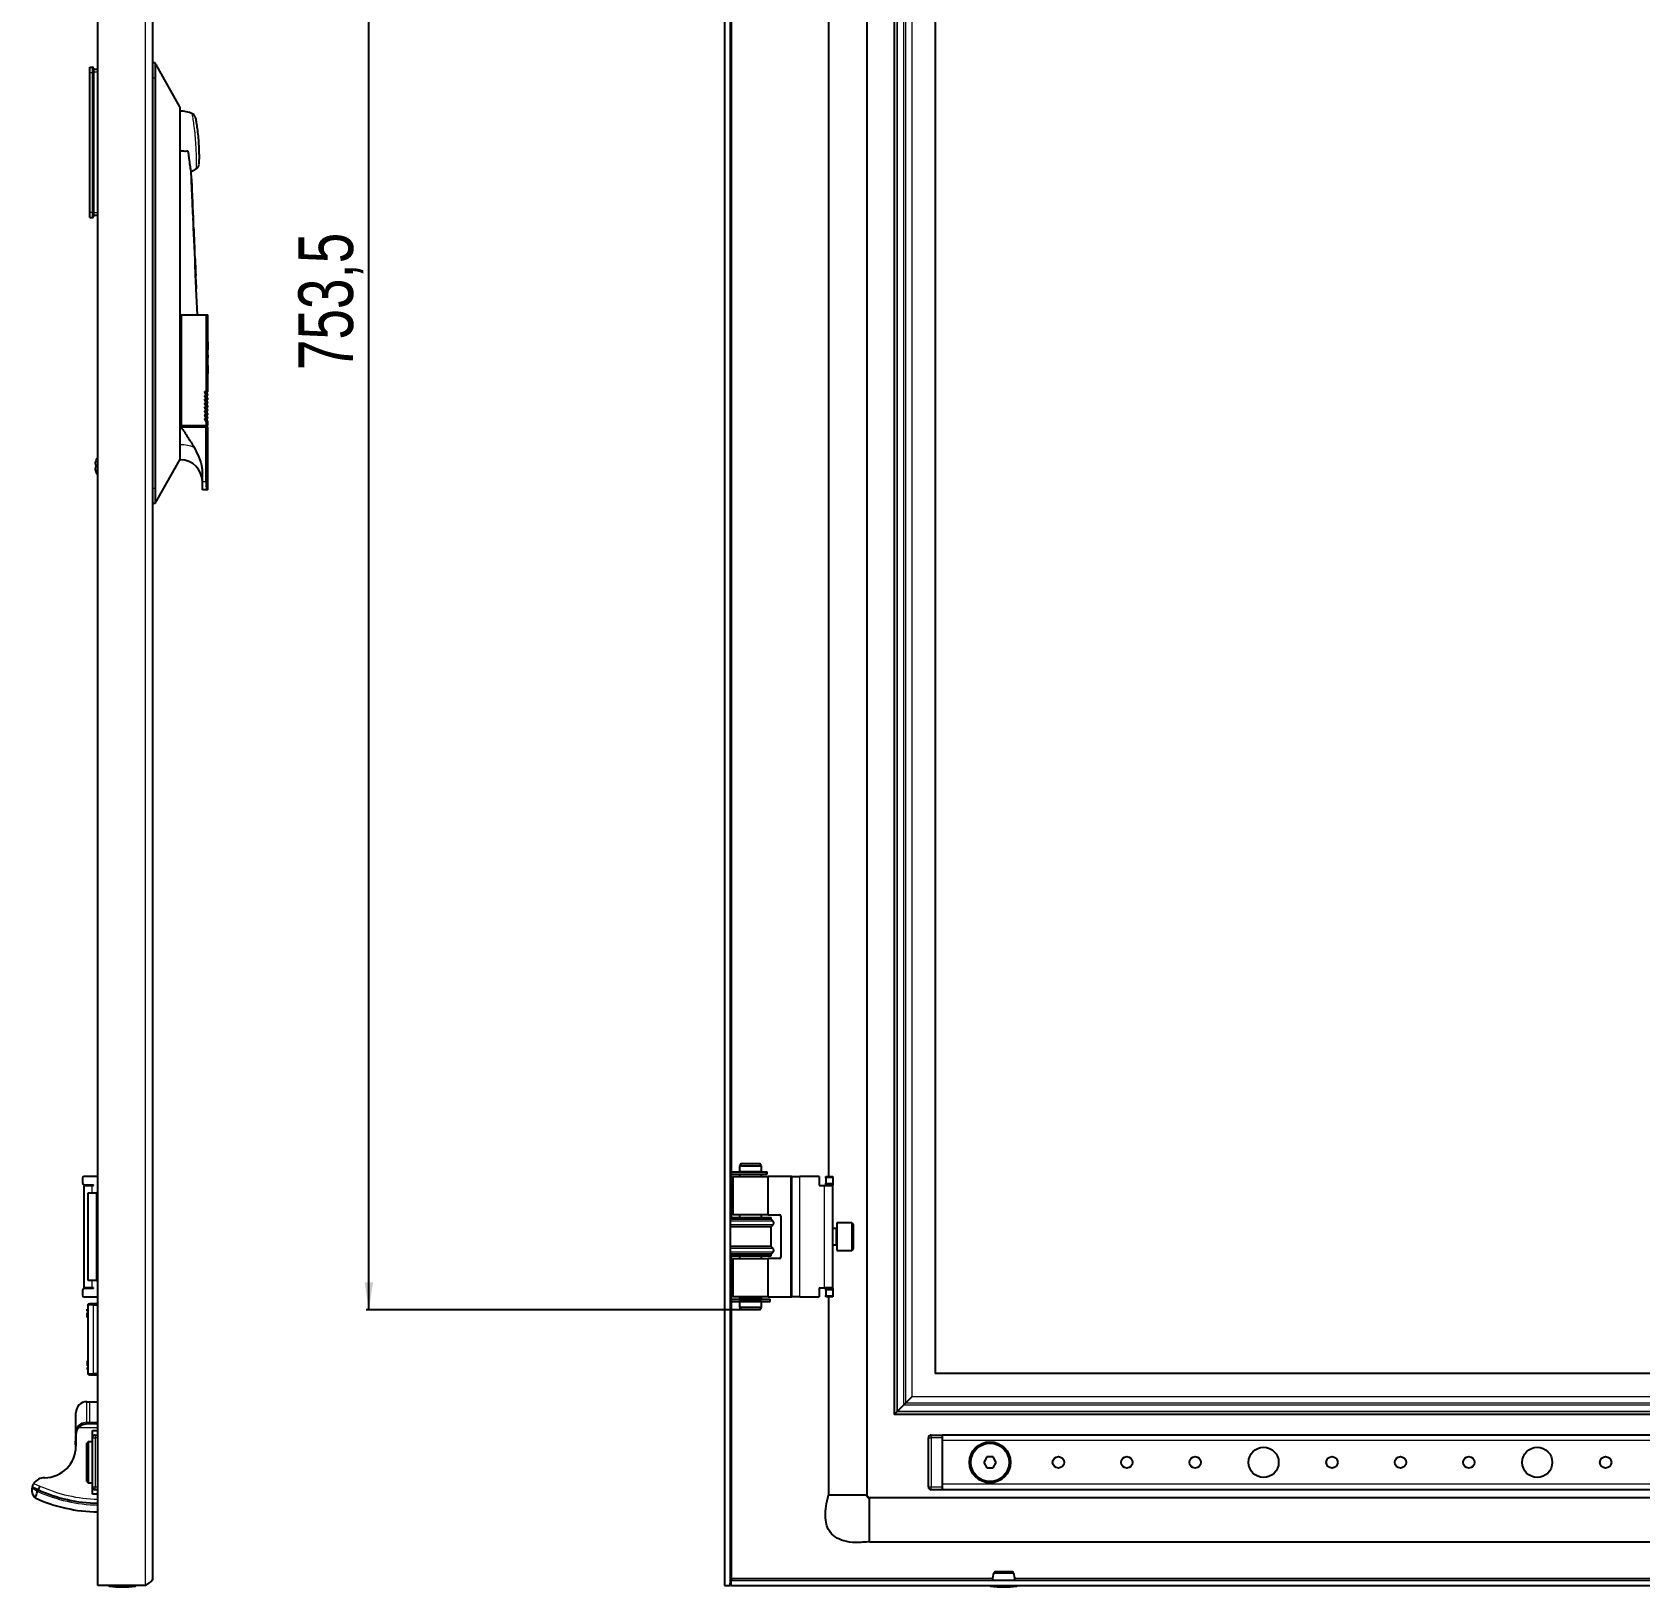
# Model space of a CAD drawing. Header units: millimetres. Extents: x -625 to 1783, y -501 to 869.
# Drawn here: x 552 to 1140, y -258 to 310 of the extents above; entities that cross this region are included whole.
import ezdxf

# ---------------------------------------------------------------- set-up
doc = ezdxf.new("R2010")
doc.units = ezdxf.units.MM
doc.layers.add('FORMAT', color=7, linetype='Continuous')
doc.styles.add('SLDTEXTSTYLE0', font='TXT', dxfattribs={"width": 0.75})
doc.dimstyles.new('SLDDIMSTYLE0', dxfattribs={"dimtxt": 20, "dimasz": 10, "dimexe": 0, "dimexo": 0.0625, "dimgap": 5, "dimtad": 2, "dimdec": 1, "dimrnd": 1e-09, "dimzin": 12, "dimdsep": 46, "dimtxsty": 'SLDTEXTSTYLE0', "dimsah": 1, "dimcen": 0.09, "dimadec": 0, "dimazin": 3, "dimtfac": 1, "dimtofl": 0, "dimtmove": 0, "dimatfit": 3, "dimfxl": 0, "dimfrac": 2, "dimtolj": 1, "dimtzin": 12, "dimarcsym": 0})

# ---------------------------------------------------------------- blocks, each defined once
blk = doc.blocks.new('_D_6')
at = {"layer": 'FORMAT'}
for p, q in [((811.39, 596.64), (674.32, 596.64)), ((675.32, -156.86), (675.32, 596.64)), ((811.39, -156.86), (674.32, -156.86))]:
    blk.add_line(p, q, dxfattribs=at)
for points in [[(675.32, 596.64), (673.78, 586.64), (676.85, 586.64)], [(675.32, -156.86), (676.85, -146.86), (673.78, -146.86)]]:
    blk.add_solid(points, dxfattribs=at)
at = {"layer": 'FORMAT', "insert": (649.53, 186.64), "char_height": 20, "attachment_point": 1, "rotation": 90, "style": 'SLDTEXTSTYLE0'}
blk.add_mtext('753,5', dxfattribs=at)

msp = doc.modelspace()

# ---------------------------------------------------------------- linework, layer by layer
at = {"color": 7, "linetype": 'Continuous', "lineweight": 25}
for p, q in [((576.26, -257.61), (576.26, 697.39)), ((596.26, 694.79), (596.26, 295.89)), ((805.32, 697.39), (805.32, -257.61)), ((807.32, 697.39), (807.32, -257.61)), ((857.32, 664.39), (857.32, -224.61)), ((867.32, 634.89), (867.32, -195.11)), ((882.32, 619.89), (882.32, -180.11)), ((843.32, 547.89), (843.32, -108.11)), ((573.36, 297.39), (574.26, 297.39)), ((573.36, 295.39), (573.36, 297.39)), ((573.36, 244.39), (573.36, 295.39)), ((574.66, 296.99), (574.66, 295.39)), ((574.66, 296.59), (576.26, 296.59)), ((574.66, 295.39), (574.66, 244.39)), ((597.26, 298.89), (596.26, 298.89)), ((596.26, 295.89), (596.26, 293.39)), ((606.26, 282.89), (598.33, 296.97)), ((596.26, 293.39), (596.26, 143.39)), ((597.26, 293.39), (597.26, 143.39)), ((606.26, 282.89), (606.26, 277.42)), ((606.26, 277.42), (606.26, 269.89)), ((606.26, 269.89), (606.26, 166.89)), ((610.78, 250.21), (610.38, 259.41)), ((613.2, 261.82), (613.2, 262.01)), ((610.49, 256.19), (610.44, 256.56)), ((610.5, 256.19), (610.45, 256.56)), ((610.45, 256.56), (610.57, 253.41)), ((610.5, 255.9), (610.49, 256.19)), ((610.5, 256.19), (610.49, 256.19)), ((610.51, 255.9), (610.5, 256.19)), ((610.51, 255.9), (610.5, 255.9)), ((610.86, 248.13), (610.77, 250.21)), ((610.78, 250.2), (610.77, 250.2)), ((611.04, 244.22), (610.81, 248.01)), ((611.02, 244.62), (610.89, 247.71)), ((573.36, 242.39), (573.36, 244.39)), ((573.36, 242.39), (574.26, 242.39)), ((574.66, 244.39), (574.66, 242.79)), ((576.26, 243.19), (574.66, 243.19)), ((610.89, 246.32), (611.12, 242.33)), ((611.01, 244.62), (611.04, 244.22)), ((611.08, 242.96), (611.03, 244.22)), ((611.04, 244.22), (611.03, 244.22)), ((611.06, 242.33), (611.05, 242.33)), ((611.12, 242.33), (611.06, 242.33)), ((611.21, 240.11), (611.11, 242.33)), ((611.16, 240.11), (611.16, 240.12)), ((611.16, 240.11), (611.16, 240.11)), ((611.27, 238.85), (611.22, 240.11)), ((611.26, 238.84), (611.26, 238.84)), ((611.37, 236.38), (611.28, 238.52)), ((611.38, 236.39), (611.37, 236.39)), ((611.58, 231.84), (611.38, 236.41)), ((611.43, 234.37), (611.47, 233.39)), ((611.44, 234.37), (611.48, 233.39)), ((611.55, 231.84), (611.54, 231.84)), ((611.67, 229.47), (611.57, 231.84)), ((611.62, 229.47), (611.62, 229.47)), ((611.79, 227), (611.68, 229.47)), ((611.75, 227.76), (611.75, 227.76)), ((611.76, 227.76), (611.76, 227.76)), ((611.78, 227.24), (611.77, 227.38)), ((611.8, 226.84), (611.79, 227.12)), ((611.82, 225.53), (611.81, 225.53)), ((611.88, 225.07), (611.82, 226.31)), ((611.83, 225.53), (611.82, 225.53)), ((611.85, 224.74), (611.82, 225.53)), ((611.86, 224.74), (611.83, 225.53)), ((611.85, 224.74), (611.84, 224.74)), ((611.85, 225.57), (611.9, 224.47)), ((611.85, 224.74), (611.86, 224.74)), ((611.89, 224.76), (611.88, 225.07)), ((611.93, 223.86), (611.89, 224.65)), ((611.98, 222.63), (611.93, 223.86)), ((612.02, 221.82), (612.01, 222.09)), ((612.03, 221.57), (612.02, 221.71)), ((612.04, 221.1), (612.04, 221.1)), ((612.16, 218.5), (612.05, 221.18)), ((612.05, 221.1), (612.05, 221.1)), ((612.16, 217.04), (612.1, 218.48)), ((612.12, 218.5), (612.11, 218.5)), ((612.25, 216.39), (612.15, 218.5)), ((612.67, 206.89), (612.26, 216.39)), ((606.26, 206.89), (606.46, 206.89)), ((606.46, 206.89), (606.7, 206.89)), ((606.7, 206.89), (606.7, 166.39)), ((606.7, 206.89), (615.81, 206.89)), ((615.81, 206.89), (615.81, 178.89)), ((615.81, 206.89), (616.46, 206.89)), ((616.46, 201.89), (616.46, 206.89)), ((616.22, 201.89), (616.46, 201.89)), ((616.22, 201.89), (616.22, 192.13)), ((616.34, 199.94), (616.34, 194.08)), ((616.35, 199.94), (616.34, 199.94)), ((616.35, 199.94), (616.35, 194.08)), ((616.35, 199.94), (616.46, 199.94)), ((616.45, 199.94), (616.45, 201.89)), ((616.46, 198.96), (616.46, 199.94)), ((616.35, 194.08), (616.34, 194.08)), ((616.39, 194.08), (616.35, 194.08)), ((616.46, 198.96), (616.39, 198.96)), ((616.39, 198.96), (616.39, 194.08)), ((616.44, 197.01), (616.44, 194.08)), ((616.45, 197.01), (616.44, 197.01)), ((616.45, 194.08), (616.44, 194.08)), ((616.45, 197.01), (616.45, 198.96)), ((616.45, 197.01), (616.45, 194.08)), ((616.45, 197.01), (616.46, 197.01)), ((616.45, 192.13), (616.45, 194.08)), ((616.46, 194.08), (616.45, 194.08)), ((616.46, 194.08), (616.46, 197.01)), ((616.39, 192.13), (616.22, 192.13)), ((616.35, 188.33), (616.22, 188.33)), ((616.22, 188.33), (616.22, 185.36)), ((616.39, 192.13), (616.39, 189.2)), ((616.46, 189.2), (616.39, 189.2)), ((616.46, 188.33), (616.42, 185.36)), ((616.44, 192.13), (616.44, 191.15)), ((616.45, 192.13), (616.44, 192.13)), ((616.45, 191.15), (616.44, 191.15)), ((616.45, 192.13), (616.45, 191.15)), ((616.45, 192.13), (616.46, 192.13)), ((616.45, 189.2), (616.45, 191.15)), ((616.46, 191.15), (616.45, 191.15)), ((616.46, 191.15), (616.46, 192.13)), ((616.46, 188.33), (616.46, 189.2)), ((616.46, 187.7), (616.46, 188.33)), ((616.46, 188.33), (616.46, 188.33)), ((616.22, 185.36), (616.28, 185.36)), ((616.27, 187.83), (616.27, 187.03)), ((616.28, 187.83), (616.27, 187.83)), ((616.28, 187.03), (616.27, 187.03)), ((616.27, 186.54), (616.27, 185.36)), ((616.28, 186.54), (616.27, 186.54)), ((616.28, 187.83), (616.28, 187.03)), ((616.28, 187.83), (616.35, 187.83)), ((616.34, 187.03), (616.28, 187.03)), ((616.28, 186.54), (616.28, 185.36)), ((616.28, 186.54), (616.34, 186.54)), ((616.37, 185.36), (616.38, 185.36)), ((616.39, 186.8), (616.38, 186.8)), ((616.38, 185.36), (616.42, 185.36)), ((616.41, 187.49), (616.4, 187.49)), ((616.41, 186.15), (616.4, 186.15)), ((616.4, 185.79), (616.4, 185.78)), ((616.41, 185.79), (616.4, 185.79)), ((616.41, 185.78), (616.4, 185.78)), ((616.41, 185.79), (616.41, 185.78)), ((616.41, 185.45), (616.41, 185.36)), ((616.42, 185.45), (616.41, 185.45)), ((616.42, 185.45), (616.42, 185.36)), ((616.42, 185.36), (616.45, 185.36)), ((616.44, 185.36), (616.44, 185.97)), ((616.45, 185.97), (616.44, 185.97)), ((616.45, 186.46), (616.45, 187.73)), ((616.46, 187.73), (616.45, 187.73)), ((616.45, 185.97), (616.45, 186.78)), ((616.46, 186.46), (616.45, 186.46)), ((616.45, 185.97), (616.46, 185.97)), ((616.45, 185.36), (616.45, 185.97)), ((616.46, 186.46), (616.46, 187.73)), ((616.46, 187.73), (616.46, 186.46)), ((616.46, 186.46), (616.46, 186.46)), ((616.46, 178.89), (616.46, 185.97)), ((615.27, 178.79), (615.7, 178.79)), ((615.27, 177.39), (615.7, 177.39)), ((616.36, 178.79), (615.7, 178.79)), ((616.36, 177.39), (615.7, 177.39)), ((616.46, 177.49), (615.81, 177.49)), ((616.46, 177.49), (615.96, 178.79)), ((616.46, 176.09), (615.96, 177.39)), ((615.27, 175.99), (615.7, 175.99)), ((615.27, 174.59), (615.7, 174.59)), ((615.27, 173.19), (615.7, 173.19)), ((615.27, 171.79), (615.7, 171.79)), ((616.36, 175.99), (615.7, 175.99)), ((616.36, 174.59), (615.7, 174.59)), ((616.36, 173.19), (615.7, 173.19)), ((616.36, 171.79), (615.7, 171.79)), ((616.46, 176.09), (615.81, 176.09)), ((616.46, 174.69), (615.81, 174.69)), ((616.46, 173.29), (615.81, 173.29)), ((616.46, 171.89), (615.81, 171.89)), ((616.46, 170.49), (615.81, 170.49)), ((616.46, 174.69), (615.96, 175.99)), ((616.46, 173.29), (615.96, 174.59)), ((616.46, 171.89), (615.96, 173.19)), ((616.46, 170.49), (615.96, 171.79)), ((606.26, 166.89), (606.26, 165.89)), ((606.26, 166.39), (606.46, 166.39)), ((606.46, 165.89), (606.26, 165.89)), ((606.46, 166.39), (606.7, 166.39)), ((606.46, 165.89), (606.7, 165.89)), ((606.7, 166.39), (615.81, 166.39)), ((606.7, 165.89), (615.81, 165.89)), ((614.46, 165.89), (614.44, 166.39)), ((615.27, 170.39), (615.7, 170.39)), ((615.27, 168.99), (615.7, 168.99)), ((616.36, 170.39), (615.7, 170.39)), ((616.36, 168.99), (615.7, 168.99)), ((616.46, 169.09), (615.81, 169.09)), ((615.81, 167.69), (615.81, 166.39)), ((616.46, 167.69), (615.81, 167.69)), ((615.81, 166.39), (616.46, 166.39)), ((615.81, 145.89), (615.81, 165.89)), ((615.81, 165.89), (616.46, 165.89)), ((616.46, 169.09), (615.96, 170.39)), ((616.46, 167.69), (615.96, 168.99)), ((616.46, 166.39), (616.46, 167.69)), ((616.46, 142.89), (616.46, 165.89)), ((606.26, 159.36), (606.26, 153.89)), ((575.54, 153.53), (575.54, 153.46)), ((598.33, 139.8), (606.26, 153.89)), ((606.26, 153.89), (606.46, 153.89)), ((575.23, 152.17), (575.54, 152.08)), ((575.54, 150.99), (575.23, 150.91)), ((575.54, 152.08), (575.54, 150.99)), ((575.54, 149.62), (575.54, 149.54)), ((614.46, 145.89), (614.46, 148.97)), ((596.26, 143.39), (596.26, 140.89)), ((616.19, 142.89), (614.46, 142.89)), ((616.46, 142.89), (616.19, 142.89)), ((596.26, 140.89), (596.26, -255.01)), ((597.26, 137.89), (596.26, 137.89)), ((811.4, -103.36), (810.82, -104.36)), ((810.82, -104.36), (810.82, -106.36)), ((818.82, -104.36), (810.82, -104.36)), ((811.4, -103.36), (818.24, -103.36)), ((818.82, -104.36), (818.24, -103.36)), ((818.82, -106.36), (818.82, -104.36)), ((570.71, -108.61), (570.71, -110.61)), ((576.26, -108.11), (571.21, -108.11)), ((571.21, -111.11), (574.71, -111.11)), ((571.21, -111.11), (571.21, -111.41)), ((571.21, -148.81), (571.21, -111.41)), ((571.21, -111.41), (574.21, -111.41)), ((573.71, -111.11), (573.71, -111.41)), ((574.21, -111.41), (574.71, -111.41)), ((574.71, -111.41), (574.71, -111.11)), ((807.67, -106.41), (807.67, -107.31)), ((807.67, -106.41), (820.56, -106.41)), ((807.67, -107.31), (820.56, -107.31)), ((808.37, -108.11), (808.37, -122.11)), ((808.37, -108.11), (821.27, -108.11)), ((815.58, -106.36), (810.82, -106.36)), ((810.82, -107.36), (810.82, -108.11)), ((815.58, -107.36), (810.82, -107.36)), ((811.32, -106.36), (811.32, -106.41)), ((811.32, -107.31), (811.32, -107.36)), ((818.82, -106.36), (815.58, -106.36)), ((818.82, -107.36), (815.58, -107.36)), ((818.32, -106.41), (818.32, -106.36)), ((818.32, -107.36), (818.32, -107.31)), ((818.82, -108.11), (818.82, -107.36)), ((820.56, -106.41), (820.65, -106.41)), ((820.56, -107.31), (820.65, -107.31)), ((820.65, -107.31), (820.65, -106.41)), ((820.65, -106.41), (820.86, -106.41)), ((820.65, -107.31), (820.86, -107.31)), ((820.86, -107.31), (820.86, -106.41)), ((821.27, -122.11), (821.27, -108.11)), ((829.37, -108.11), (821.27, -108.11)), ((829.87, -108.11), (829.37, -108.11)), ((829.87, -108.11), (832.87, -108.11)), ((829.87, -152.11), (829.87, -108.11)), ((839.87, -108.11), (832.87, -108.11)), ((839.87, -108.11), (839.87, -111.41)), ((839.87, -111.41), (841.87, -111.41)), ((841.87, -111.41), (844.87, -111.41)), ((842.37, -108.11), (844.87, -108.11)), ((842.37, -108.61), (842.37, -108.11)), ((842.37, -108.61), (842.37, -110.61)), ((842.37, -111.11), (842.37, -110.61)), ((844.87, -111.11), (842.37, -111.11)), ((842.37, -111.11), (842.37, -111.41)), ((844.87, -108.11), (844.87, -108.61)), ((844.87, -108.61), (844.87, -110.61)), ((844.87, -110.61), (844.87, -111.11)), ((844.87, -111.41), (844.87, -111.11)), ((844.87, -148.81), (844.87, -111.41)), ((572.76, -146.11), (572.76, -114.11)), ((572.76, -114.11), (575.76, -114.11)), ((576.26, -114.11), (575.76, -114.11)), ((807.32, -123.11), (822.32, -123.11)), ((821.27, -122.11), (808.37, -122.11)), ((810.82, -122.11), (810.82, -123.11)), ((818.82, -123.11), (818.82, -122.11)), ((821.27, -122.11), (825.37, -122.11)), ((822.32, -123.71), (822.32, -123.11)), ((825.87, -122.61), (825.87, -137.61)), ((822.32, -123.71), (807.32, -123.71)), ((822.32, -126.51), (807.32, -126.51)), ((823.02, -124.4), (822.32, -123.71)), ((822.32, -126.51), (823.02, -125.83)), ((822.32, -133.71), (822.32, -126.51)), ((846.12, -127.11), (844.87, -127.11)), ((851.77, -125.11), (846.37, -125.11)), ((846.37, -125.11), (846.37, -135.11)), ((852.37, -125.71), (852.37, -134.51)), ((822.32, -133.71), (807.32, -133.71)), ((823.02, -134.4), (822.32, -133.71)), ((844.87, -133.11), (846.12, -133.11)), ((846.37, -135.11), (851.77, -135.11)), ((822.32, -136.51), (807.32, -136.51)), ((807.32, -137.11), (822.32, -137.11)), ((808.37, -138.11), (808.37, -152.11)), ((808.37, -138.11), (821.27, -138.11)), ((810.82, -137.11), (810.82, -138.11)), ((818.82, -138.11), (818.82, -137.11)), ((821.27, -152.11), (821.27, -138.11)), ((825.37, -138.11), (821.27, -138.11)), ((822.32, -136.51), (823.02, -135.83)), ((822.32, -137.11), (822.32, -136.51)), ((575.76, -146.11), (572.76, -146.11)), ((575.76, -146.11), (576.26, -146.11)), ((570.71, -149.61), (570.71, -151.61)), ((574.21, -148.81), (571.21, -148.81)), ((571.21, -148.81), (571.21, -149.11)), ((574.71, -149.11), (571.21, -149.11)), ((571.21, -152.11), (576.26, -152.11)), ((573.71, -148.81), (573.71, -149.11)), ((574.71, -148.81), (574.21, -148.81)), ((574.71, -149.11), (574.71, -148.81)), ((821.27, -152.11), (808.37, -152.11)), ((810.82, -152.11), (810.82, -152.86)), ((818.82, -152.86), (818.82, -152.11)), ((821.27, -152.11), (829.37, -152.11)), ((829.37, -152.11), (829.87, -152.11)), ((832.87, -152.11), (829.87, -152.11)), ((832.87, -152.11), (839.87, -152.11)), ((839.87, -148.81), (841.87, -148.81)), ((839.87, -148.81), (839.87, -152.11)), ((844.87, -148.81), (841.87, -148.81)), ((842.37, -148.81), (842.37, -149.11)), ((842.37, -149.11), (844.87, -149.11)), ((842.37, -149.61), (842.37, -149.11)), ((842.37, -149.61), (842.37, -151.61)), ((842.37, -152.11), (842.37, -151.61)), ((844.87, -152.11), (842.37, -152.11)), ((843.32, -152.11), (843.32, -224.61)), ((844.87, -149.11), (844.87, -148.81)), ((844.87, -149.11), (844.87, -149.61)), ((844.87, -149.61), (844.87, -151.61)), ((844.87, -151.61), (844.87, -152.11)), ((572.66, -155.11), (572.66, -180.11)), ((576.26, -154.61), (574.66, -154.61)), ((807.67, -152.91), (807.67, -153.81)), ((807.67, -152.91), (821.97, -152.91)), ((807.67, -153.81), (821.97, -153.81)), ((815.58, -152.86), (810.82, -152.86)), ((810.82, -153.86), (810.82, -155.86)), ((815.58, -153.86), (810.82, -153.86)), ((810.82, -155.86), (811.4, -156.86)), ((810.82, -155.86), (815.58, -155.86)), ((811.32, -152.86), (811.32, -152.91)), ((811.32, -153.81), (811.32, -153.86)), ((815.47, -156.86), (811.4, -156.86)), ((818.24, -156.86), (815.47, -156.86)), ((818.82, -152.86), (815.58, -152.86)), ((818.82, -153.86), (815.58, -153.86)), ((815.58, -155.86), (818.82, -155.86)), ((818.24, -156.86), (818.82, -155.86)), ((818.32, -152.91), (818.32, -152.86)), ((818.32, -153.86), (818.32, -153.81)), ((818.82, -155.86), (818.82, -153.86)), ((821.97, -153.81), (821.97, -152.91)), ((574.66, -180.61), (576.26, -180.61)), ((1522.32, -180.11), (882.32, -180.11)), ((572.26, -190.46), (572.26, -190.46)), ((572.26, -190.46), (572.29, -190.46)), ((572.29, -190.46), (573.25, -190.46)), ((573.25, -190.46), (576.26, -190.46)), ((870.73, -191.7), (868.42, -194.01)), ((871.42, -191.01), (870.73, -191.7)), ((873.73, -188.7), (871.42, -191.01)), ((568.26, -200.4), (568.26, -194.46)), ((568.26, -200.4), (568.26, -194.46)), ((572.26, -198.46), (576.26, -198.46)), ((868.32, -194.11), (867.32, -195.11)), ((1471.07, -195.11), (867.32, -195.11)), ((568.14, -204.61), (568.16, -204.61)), ((568.16, -202.79), (568.26, -202.79)), ((568.16, -202.93), (568.26, -202.93)), ((568.16, -202.93), (568.16, -204.48)), ((568.16, -204.48), (568.26, -204.48)), ((568.16, -204.61), (568.26, -204.61)), ((568.16, -204.68), (568.26, -204.68)), ((568.16, -204.81), (568.26, -204.81)), ((568.16, -205.81), (568.16, -204.81)), ((568.26, -202.46), (568.26, -200.4)), ((568.26, -202.46), (568.26, -206.71)), ((572.76, -205.11), (572.26, -205.61)), ((572.26, -219.61), (572.26, -205.61)), ((574.26, -205.11), (572.76, -205.11)), ((572.76, -205.11), (572.76, -220.11)), ((574.26, -200.96), (576.26, -200.96)), ((574.26, -203.61), (574.26, -200.96)), ((574.26, -221.61), (574.26, -203.61)), ((575.26, -202.61), (576.26, -202.61)), ((879.82, -221.61), (879.82, -203.61)), ((880.82, -202.61), (884.82, -202.61)), ((1464.82, -202.61), (884.82, -202.61)), ((884.82, -202.61), (884.82, -203.61)), ((884.82, -203.61), (884.82, -221.61)), ((884.82, -204.61), (884.82, -220.61)), ((568.16, -206.31), (568.16, -205.81)), ((568.16, -205.81), (568.26, -205.81)), ((568.16, -206.31), (568.26, -206.31)), ((901.17, -210.61), (900.01, -212.61)), ((903.48, -210.61), (901.17, -210.61)), ((904.63, -212.61), (903.48, -210.61)), ((900.01, -212.61), (901.17, -214.61)), ((901.17, -214.61), (903.48, -214.61)), ((903.48, -214.61), (904.63, -212.61)), ((554.52, -222.64), (552.36, -221.75)), ((572.26, -219.61), (572.76, -220.11)), ((572.76, -220.11), (574.26, -220.11)), ((574.26, -224.26), (574.26, -221.61)), ((576.26, -222.61), (575.26, -222.61)), ((884.82, -222.61), (880.82, -222.61)), ((884.82, -221.61), (884.82, -222.61)), ((1464.82, -222.61), (884.82, -222.61)), ((576.26, -224.26), (574.26, -224.26)), ((1464.82, -225.61), (858.32, -225.61)), ((858.32, -241.61), (1546.32, -241.61)), ((910.42, -252.61), (904.22, -252.61)), ((593.66, -257.61), (576.26, -257.61)), ((805.32, -257.61), (807.32, -257.61)), ((807.62, -255.61), (807.62, -257.61)), ((807.62, -255.61), (1597.02, -255.61)), ((807.62, -257.61), (1597.02, -257.61)), ((807.72, -255.61), (807.92, -255.01)), ((903.73, -253), (910.91, -253))]:
    msp.add_line(p, q, dxfattribs=at)
at = {"color": 8, "linetype": 'Continuous', "lineweight": 18}
for p, q in [((593.66, -257.61), (593.66, 697.39)), ((868.32, 633.89), (868.32, -194.11)), ((868.42, 633.79), (868.42, -194.01)), ((870.73, 631.48), (870.73, -191.7)), ((871.42, 630.79), (871.42, -191.01)), ((873.73, 628.48), (873.73, -188.7)), ((807.92, -106.41), (807.92, 546.19)), ((573.36, 295.39), (574.26, 295.39)), ((574.26, 295.39), (574.26, 297.39)), ((574.26, 244.39), (574.26, 295.39)), ((574.26, 295.39), (574.66, 295.39)), ((576.26, 295.59), (574.66, 295.59)), ((597.26, 293.39), (596.26, 293.39)), ((573.36, 244.39), (574.26, 244.39)), ((574.26, 242.39), (574.26, 244.39)), ((574.26, 244.39), (574.66, 244.39)), ((574.66, 244.19), (576.26, 244.19)), ((611.44, 234.37), (611.43, 234.37)), ((611.48, 233.39), (611.47, 233.39)), ((606.46, 206.89), (606.46, 166.39)), ((615.81, 178.89), (616.46, 178.89)), ((606.46, 159.36), (606.26, 159.36)), ((606.46, 153.89), (606.46, 159.36)), ((597.26, 143.39), (596.26, 143.39)), ((614.46, 145.89), (615.81, 145.89)), ((574.21, -111.41), (574.21, -111.11)), ((574.21, -114.11), (574.21, -111.41)), ((807.92, -123.11), (807.92, -107.31)), ((820.56, -106.41), (820.56, -107.31)), ((829.37, -108.11), (829.37, -152.11)), ((832.87, -152.11), (832.87, -108.11)), ((841.87, -148.81), (841.87, -111.41)), ((844.87, -108.61), (842.37, -108.61)), ((842.37, -110.61), (844.87, -110.61)), ((575.76, -146.11), (575.76, -114.11)), ((823.02, -124.4), (807.32, -124.4)), ((823.02, -125.83), (807.32, -125.83)), ((846.12, -127.52), (846.12, -127.11)), ((846.12, -133.11), (846.12, -127.52)), ((851.77, -135.11), (851.77, -125.11)), ((823.02, -134.4), (807.32, -134.4)), ((823.02, -135.83), (807.32, -135.83)), ((807.92, -152.91), (807.92, -137.11)), ((574.21, -148.81), (574.21, -146.11)), ((574.21, -149.11), (574.21, -148.81)), ((844.87, -149.61), (842.37, -149.61)), ((842.37, -151.61), (844.87, -151.61)), ((574.66, -155.11), (576.26, -155.11)), ((574.66, -180.11), (574.66, -155.11)), ((807.92, -255.01), (807.92, -153.81)), ((576.26, -180.11), (574.66, -180.11)), ((572.29, -197.96), (572.29, -190.46)), ((573.25, -190.46), (573.25, -197.96)), ((1471.07, -191.7), (870.73, -191.7)), ((1471.07, -191.01), (871.42, -191.01)), ((1530.91, -188.7), (873.73, -188.7)), ((568.26, -194.46), (568.26, -194.46)), ((572.26, -198.46), (572.26, -197.96)), ((572.26, -197.96), (572.29, -197.96)), ((572.29, -198.46), (572.29, -197.96)), ((572.29, -197.96), (573.25, -197.96)), ((573.25, -197.96), (576.26, -197.96)), ((1471.07, -194.11), (868.32, -194.11)), ((1471.07, -194.01), (868.42, -194.01)), ((576.26, -199.96), (569.13, -199.96)), ((574.26, -203.61), (575.26, -203.61)), ((575.26, -202.61), (575.26, -203.61)), ((576.26, -203.61), (575.26, -203.61)), ((575.26, -203.61), (575.26, -221.61)), ((879.82, -203.61), (880.82, -203.61)), ((880.82, -203.61), (880.82, -202.61)), ((880.82, -203.61), (880.82, -221.61)), ((884.82, -203.61), (880.82, -203.61)), ((1464.82, -204.61), (884.82, -204.61)), ((552.92, -220.36), (555.12, -221.27)), ((574.26, -221.61), (575.26, -221.61)), ((575.26, -221.61), (576.26, -221.61)), ((575.26, -222.61), (575.26, -221.61)), ((879.82, -221.61), (880.82, -221.61)), ((880.82, -222.61), (880.82, -221.61)), ((880.82, -221.61), (884.82, -221.61)), ((1464.82, -220.61), (884.82, -220.61)), ((580.39, -257.74), (590.12, -257.74)), ((580.51, -257.86), (590, -257.86)), ((903.28, -255.01), (807.92, -255.01)), ((902.46, -257.74), (912.18, -257.74)), ((902.57, -257.86), (912.07, -257.86)), ((1493.28, -255.01), (911.37, -255.01))]:
    msp.add_line(p, q, dxfattribs=at)
at = {"color": 7, "linetype": 'Continuous', "lineweight": 25, "flags": 128}
for points in [[(610.81, 248.01), (610.85, 247.07), (610.89, 246.32)], [(611.06, 242.33), (611.11, 241.08), (611.16, 240.11)], [(611.44, 233.7), (611.54, 231.33), (611.62, 229.47)], [(611.47, 233.39), (611.51, 232.52), (611.54, 231.84)], [(611.48, 233.39), (611.52, 232.52), (611.55, 231.84)], [(611.82, 224.88), (612.01, 220.49), (612.16, 217.04)], [(612.11, 218.5), (611.96, 222), (611.84, 224.74)], [(612.12, 218.5), (611.97, 222), (611.85, 224.74)], [(616.37, 186.06), (616.37, 185.88), (616.37, 185.74)], [(616.4, 185.79), (616.4, 185.99), (616.4, 186.15)], [(616.41, 185.79), (616.41, 185.99), (616.41, 186.15)]]:
    msp.add_lwpolyline(points, dxfattribs=at)
at = {"color": 7, "linetype": 'Continuous', "lineweight": 25}
for centre, radius in [((902.32, -212.61), 7.5), ((902.32, -212.61), 7), ((927.32, -212.61), 2.1), ((952.32, -212.61), 2.1), ((977.32, -212.61), 2.1), ((1002.32, -212.61), 5.5), ((1027.32, -212.61), 2.1), ((1052.32, -212.61), 2.1), ((1077.32, -212.61), 2.1), ((1102.32, -212.61), 5.5), ((1127.32, -212.61), 2.1)]:
    msp.add_circle(centre, radius, dxfattribs=at)
for centre, radius, start, end in [((574.26, 296.99), 0.4, 0, 90), ((606.26, 269.89), 11.4, 66.37549, 90), ((606.26, 269.89), 11.4, 291.36213, 301.71629), ((574.26, 242.79), 0.4, 270, 0), ((616.36, 178.89), 0.1, 270, 0), ((616.36, 177.49), 0.1, 270, 0), ((616.36, 176.09), 0.1, 270, 0), ((616.36, 174.69), 0.1, 270, 0), ((616.36, 173.29), 0.1, 270, 0), ((616.36, 171.89), 0.1, 270, 0), ((616.36, 170.49), 0.1, 270, 0), ((616.36, 169.09), 0.1, 270, 0), ((580.64, 151.54), 5.45, 159.42245, 173.41237), ((580.51, 151.54), 5.35, 142.60007, 158.09132), ((606.46, 145.89), 8, 0, 90), ((580.64, 151.53), 5.45, 186.58763, 200.57755), ((580.51, 151.54), 5.35, 201.90868, 217.39993), ((571.21, -108.61), 0.5, 90, 180), ((571.21, -110.61), 0.5, 180, 270), ((825.37, -122.61), 0.5, 0, 90), ((822.32, -125.11), 1, 314.427, 45.573), ((846.12, -126.86), 0.25, 270, 0), ((851.77, -125.71), 0.6, 0, 90), ((822.32, -135.11), 1, 314.427, 45.573), ((846.12, -133.36), 0.25, 0, 90), ((851.77, -134.51), 0.6, 270, 0), ((825.37, -137.61), 0.5, 270, 0), ((571.21, -149.61), 0.5, 90, 180), ((571.21, -151.61), 0.5, 180, 270), ((572.26, -194.46), 4, 90, 180), ((572.26, -194.46), 4, 90, 180), ((572.26, -202.46), 4, 141.31781, 180), ((575.26, -203.61), 1, 90, 180), ((880.82, -203.61), 1, 90, 180), ((556.76, -206.71), 11.5, 270, 0), ((556.76, -222.71), 4.5, 90, 148.43185), ((577.26, -172.56), 55, 245.58594, 268.9582), ((575.26, -221.61), 1, 180, 270), ((880.82, -221.61), 1, 180, 270), ((577.26, -172.56), 58.2, 245.70354, 269.01549), ((904.22, -253.11), 0.5, 90, 166.61654), ((910.42, -253.11), 0.5, 13.38346, 90), ((606.16, -257.67), 25.77, 179.86102, 180.13898), ((580.52, -257.74), 0.126, 180, 263.97442), ((585.26, -212.86), 45.25, 263.97442, 269.9984), ((585.25, -212.86), 45.25, 270.0016, 276.02558), ((589.99, -257.74), 0.126, 276.02558, 0), ((564.35, -257.67), 25.77, 359.86102, 0.13898), ((928.23, -257.67), 25.77, 179.86102, 180.13898), ((902.59, -257.74), 0.126, 180, 263.97442), ((907.32, -212.86), 45.25, 263.97442, 269.9984), ((909.44, -255.35), 6.18, 157.63457, 182.46578), ((907.32, -212.86), 45.25, 270.0016, 276.02558), ((905.2, -255.35), 6.18, 357.53422, 22.36543), ((912.06, -257.74), 0.126, 276.02558, 0), ((886.42, -257.67), 25.77, 359.86102, 0.13898)]:
    msp.add_arc(centre, radius, start, end, dxfattribs=at)
at = {"color": 8, "linetype": 'Continuous', "lineweight": 18}
for centre, radius, start, end in [((606.61, 147.29), 12.07, 66.28954, 90.71323), ((572.26, -202.46), 4.5, 90, 152.71955), ((572.76, -197.97), 0.491, 271.15589, 1.11103), ((577.26, -172.56), 55.65, 245.60841, 268.97035), ((577.26, -172.56), 53.5, 245.55903, 268.92899)]:
    msp.add_arc(centre, radius, start, end, dxfattribs=at)
at = {"color": 7, "linetype": 'Continuous', "lineweight": 25}
for points, knots in [([(597.26, 298.89), (597.26, 298.83), (597.26, 298.71), (597.26, 297.76), (597.25, 296.36), (597.26, 294.82), (597.26, 293.79), (597.26, 293.39)], [0, 0, 0, 0, 0.214694, 0.429388, 0.644082, 0.858775, 1, 1, 1, 1]), ([(598.33, 296.97), (598.15, 297.27), (597.78, 297.85), (597.43, 298.56), (597.26, 298.89)], [0, 0, 0, 0, 0.525323, 1, 1, 1, 1]), ([(611.88, 279.12), (611.86, 279.19), (611.8, 279.36), (611.63, 279.67), (611.32, 280.05), (611, 280.22), (610.83, 280.31)], [0, 0, 0, 0, 0.124152, 0.341643, 0.649974, 1, 1, 1, 1]), ([(611.96, 278.78), (611.96, 278.81), (611.94, 278.9), (612.03, 278.4), (612.24, 277.21), (612.57, 274.98), (612.89, 272.23), (613.12, 269.28), (613.23, 266.5), (613.25, 264.18), (613.22, 262.55), (613.2, 261.88), (613.2, 261.84), (613.2, 261.82)], [0, 0, 0, 0, 0.030403, 0.098769, 0.206023, 0.316924, 0.429796, 0.54227, 0.652144, 0.75822, 0.860909, 0.962167, 1, 1, 1, 1]), ([(610.35, 259.41), (610.36, 259.4), (610.36, 259.38), (610.11, 260.73), (609.79, 262.93), (609.5, 265), (609.44, 266.23), (609.19, 266.6), (609.12, 266.65), (609.06, 266.67), (608.93, 266.65), (608.49, 266.59), (607.56, 266.56), (606.75, 266.77), (606.27, 266.89)], [0, 0, 0, 0, 0.142012, 0.367407, 0.591524, 0.739403, 0.813293, 0.820175, 0.825597, 0.829287, 0.833027, 0.848744, 0.911869, 1, 1, 1, 1]), ([(612.25, 260.21), (612.33, 260.26), (612.55, 260.39), (612.81, 260.69), (613.01, 261.02), (613.12, 261.3), (613.15, 261.47), (613.16, 261.53)], [0, 0, 0, 0, 0.174701, 0.458342, 0.696381, 0.888501, 1, 1, 1, 1]), ([(610.6, 253.46), (610.58, 253.9), (610.55, 254.78), (610.52, 255.52), (610.51, 255.9)], [0, 0, 0, 0, 0.500963, 1, 1, 1, 1]), ([(610.57, 253.41), (610.6, 252.81), (610.65, 251.63), (610.75, 249.93), (610.83, 248.61), (610.87, 247.96), (610.88, 247.73), (610.89, 247.71), (610.89, 247.7)], [0, 0, 0, 0, 0.250282, 0.499393, 0.748791, 0.874699, 0.937286, 1, 1, 1, 1]), ([(610.78, 250.2), (610.78, 250.22), (610.77, 250.26), (610.76, 250.51), (610.74, 250.87), (610.7, 251.46), (610.65, 252.33), (610.62, 253.09), (610.6, 253.46)], [0, 0, 0, 0, 0.124416, 0.248357, 0.373982, 0.500169, 0.7494, 1, 1, 1, 1]), ([(611.27, 238.82), (611.27, 238.86), (611.27, 238.94), (611.28, 238.6), (611.29, 238.01), (611.3, 237.49), (611.31, 237.24)], [0, 0, 0, 0, 0.248736, 0.498686, 0.748107, 1, 1, 1, 1]), ([(611.31, 237.24), (611.31, 236.96), (611.33, 236.41), (611.37, 235.21), (611.41, 234.31), (611.44, 233.7)], [0, 0, 0, 0, 0.249362, 0.499672, 1, 1, 1, 1]), ([(611.37, 236.39), (611.37, 236.38), (611.37, 236.37), (611.37, 236.18), (611.38, 235.94), (611.39, 235.59), (611.4, 235.06), (611.42, 234.64), (611.43, 234.37)], [0, 0, 0, 0, 0.249432, 0.37514, 0.499356, 0.623458, 0.749245, 1, 1, 1, 1]), ([(611.38, 236.39), (611.38, 236.38), (611.38, 236.37), (611.38, 236.18), (611.39, 235.94), (611.4, 235.59), (611.41, 235.06), (611.43, 234.64), (611.44, 234.37)], [0, 0, 0, 0, 0.249432, 0.37514, 0.499356, 0.623458, 0.749245, 1, 1, 1, 1]), ([(611.77, 227.38), (611.78, 227.32), (611.78, 227.2), (611.79, 226.79), (611.82, 226.16), (611.85, 225.33), (611.87, 224.75), (611.88, 224.47)], [0, 0, 0, 0, 0.1246, 0.248977, 0.500405, 0.749333, 1, 1, 1, 1]), ([(611.89, 224.47), (611.87, 224.98), (611.84, 225.76), (611.8, 226.72), (611.79, 227.07), (611.78, 227.24)], [0, 0, 0, 0, 0.4989654, 0.749922, 1, 1, 1, 1]), ([(611.9, 224.47), (611.88, 224.89), (611.86, 225.52), (611.82, 226.32), (611.81, 226.67), (611.8, 226.84)], [0, 0, 0, 0, 0.50146, 0.750257, 1, 1, 1, 1]), ([(611.82, 225.53), (611.81, 225.52), (611.81, 225.5), (611.81, 225.36), (611.81, 225.18), (611.82, 225.01), (611.82, 224.93), (611.82, 224.88)], [0, 0, 0, 0, 0.249445, 0.498999, 0.74851, 0.873859, 1, 1, 1, 1]), ([(611.88, 224.47), (611.9, 224.19), (611.92, 223.62), (611.96, 222.81), (612, 222.18), (612.02, 221.77), (612.02, 221.64), (612.03, 221.57)], [0, 0, 0, 0, 0.248731, 0.497377, 0.750528, 0.875233, 1, 1, 1, 1]), ([(612.02, 221.71), (612.02, 221.88), (612, 222.22), (611.95, 223.18), (611.92, 223.95), (611.89, 224.47)], [0, 0, 0, 0, 0.249575, 0.500842, 1, 1, 1, 1]), ([(611.9, 224.47), (611.92, 224.09), (611.94, 223.61), (611.96, 223.19), (611.96, 223.11)], [0, 0, 0, 0, 0.802786, 1, 1, 1, 1]), ([(612.01, 222.09), (612, 222.27), (611.98, 222.62), (611.95, 223.41), (611.92, 224.05), (611.9, 224.47)], [0, 0, 0, 0, 0.2508953, 0.500775, 1, 1, 1, 1]), ([(612.03, 221.53), (612.03, 221.47), (612.04, 221.28), (612.05, 221.17), (612.05, 221.1)], [0, 0, 0, 0, 0.3349706, 1, 1, 1, 1]), ([(612.16, 217.04), (612.17, 216.99), (612.17, 216.91), (612.18, 216.75), (612.19, 216.57), (612.21, 216.42), (612.21, 216.4), (612.22, 216.39)], [0, 0, 0, 0, 0.125388, 0.250591, 0.500192, 0.749805, 1, 1, 1, 1]), ([(616.4, 187.49), (616.4, 187.57), (616.4, 187.72), (616.4, 187.94), (616.39, 188.09), (616.38, 188.31), (616.36, 188.32), (616.34, 188.33)], [0, 0, 0, 0, 0.125885, 0.250002, 0.375256, 0.501237, 1, 1, 1, 1]), ([(616.41, 187.49), (616.41, 187.58), (616.41, 187.74), (616.41, 187.95), (616.4, 188.12), (616.38, 188.31), (616.36, 188.32), (616.35, 188.33)], [0, 0, 0, 0, 0.149141, 0.264134, 0.378852, 0.560232, 1, 1, 1, 1]), ([(616.38, 187.43), (616.38, 187.39), (616.38, 187.31), (616.37, 187.21), (616.37, 187.13), (616.36, 187.04), (616.35, 187.03), (616.34, 187.03)], [0, 0, 0, 0, 0.144848, 0.259554, 0.374146, 0.548842, 1, 1, 1, 1]), ([(616.34, 186.54), (616.34, 186.53), (616.35, 186.53), (616.36, 186.47), (616.36, 186.4), (616.37, 186.3), (616.37, 186.18), (616.37, 186.09), (616.37, 186.06)], [0, 0, 0, 0, 0.362307, 0.499762, 0.603895, 0.707751, 0.888159, 1, 1, 1, 1]), ([(616.35, 187.83), (616.35, 187.83), (616.36, 187.82), (616.37, 187.72), (616.37, 187.62), (616.38, 187.53), (616.38, 187.46), (616.38, 187.43)], [0, 0, 0, 0, 0.464779, 0.639498, 0.766783, 0.894486, 1, 1, 1, 1]), ([(616.37, 185.74), (616.37, 185.7), (616.37, 185.63), (616.37, 185.51), (616.37, 185.41), (616.38, 185.36), (616.38, 185.36)], [0, 0, 0, 0, 0.2561394, 0.5126978, 0.9190221, 1, 1, 1, 1]), ([(616.38, 186.8), (616.38, 186.82), (616.39, 186.86), (616.4, 186.99), (616.4, 187.12), (616.4, 187.27), (616.4, 187.4), (616.4, 187.49)], [0, 0, 0, 0, 0.249783, 0.499064, 0.624235, 0.749653, 1, 1, 1, 1]), ([(616.4, 186.15), (616.4, 186.23), (616.4, 186.34), (616.4, 186.48), (616.39, 186.58), (616.39, 186.66), (616.39, 186.74), (616.38, 186.77), (616.38, 186.8)], [0, 0, 0, 0, 0.250367, 0.375745, 0.500635, 0.625633, 0.750126, 1, 1, 1, 1]), ([(616.39, 186.8), (616.39, 186.83), (616.4, 186.88), (616.41, 187.05), (616.41, 187.24), (616.41, 187.4), (616.41, 187.48), (616.41, 187.49)], [0, 0, 0, 0, 0.331473, 0.546481, 0.762526, 0.960277, 1, 1, 1, 1]), ([(616.41, 186.15), (616.41, 186.25), (616.41, 186.41), (616.4, 186.61), (616.4, 186.73), (616.39, 186.77), (616.39, 186.8)], [0, 0, 0, 0, 0.336422, 0.52346, 0.710673, 1, 1, 1, 1]), ([(616.41, 185.45), (616.4, 185.46), (616.4, 185.47), (616.4, 185.51), (616.4, 185.61), (616.4, 185.71), (616.4, 185.78)], [0, 0, 0, 0, 0.1253633, 0.2500316, 0.4996752, 1, 1, 1, 1]), ([(616.42, 185.45), (616.41, 185.46), (616.41, 185.48), (616.41, 185.56), (616.41, 185.67), (616.41, 185.74), (616.41, 185.78)], [0, 0, 0, 0, 0.20263, 0.420406, 0.728008, 1, 1, 1, 1]), ([(615.81, 177.49), (615.72, 177.7), (615.58, 178.03), (615.4, 178.46), (615.31, 178.68), (615.27, 178.79)], [0, 0, 0, 0, 0.499993, 0.749996, 1, 1, 1, 1]), ([(615.81, 176.09), (615.72, 176.3), (615.58, 176.63), (615.4, 177.06), (615.31, 177.28), (615.27, 177.39)], [0, 0, 0, 0, 0.499993, 0.749996, 1, 1, 1, 1]), ([(615.7, 178.79), (615.72, 178.79), (615.75, 178.79), (615.78, 178.82), (615.8, 178.85), (615.81, 178.87), (615.81, 178.89), (615.81, 178.89)], [0, 0, 0, 0, 0.295691, 0.568687, 0.759853, 0.951912, 1, 1, 1, 1]), ([(615.7, 177.39), (615.72, 177.39), (615.75, 177.39), (615.78, 177.42), (615.8, 177.45), (615.81, 177.47), (615.81, 177.49), (615.81, 177.49)], [0, 0, 0, 0, 0.295691, 0.568687, 0.759853, 0.951912, 1, 1, 1, 1]), ([(615.81, 174.69), (615.72, 174.9), (615.58, 175.23), (615.4, 175.66), (615.31, 175.88), (615.27, 175.99)], [0, 0, 0, 0, 0.499993, 0.749996, 1, 1, 1, 1]), ([(615.81, 173.29), (615.72, 173.5), (615.58, 173.83), (615.4, 174.26), (615.31, 174.48), (615.27, 174.59)], [0, 0, 0, 0, 0.499993, 0.749996, 1, 1, 1, 1]), ([(615.81, 171.89), (615.72, 172.1), (615.58, 172.43), (615.4, 172.86), (615.31, 173.08), (615.27, 173.19)], [0, 0, 0, 0, 0.4999933, 0.7499958, 1, 1, 1, 1]), ([(615.81, 170.49), (615.72, 170.7), (615.58, 171.03), (615.4, 171.46), (615.31, 171.68), (615.27, 171.79)], [0, 0, 0, 0, 0.499993, 0.749996, 1, 1, 1, 1]), ([(615.7, 175.99), (615.72, 175.99), (615.75, 175.99), (615.78, 176.02), (615.8, 176.05), (615.81, 176.07), (615.81, 176.09), (615.81, 176.09)], [0, 0, 0, 0, 0.2956914, 0.5686867, 0.7598531, 0.9519121, 1, 1, 1, 1]), ([(615.7, 174.59), (615.72, 174.59), (615.75, 174.59), (615.78, 174.62), (615.8, 174.65), (615.81, 174.67), (615.81, 174.69), (615.81, 174.69)], [0, 0, 0, 0, 0.2956914, 0.5686867, 0.7598531, 0.9519121, 1, 1, 1, 1]), ([(615.7, 173.19), (615.72, 173.19), (615.75, 173.19), (615.78, 173.22), (615.8, 173.25), (615.81, 173.27), (615.81, 173.29), (615.81, 173.29)], [0, 0, 0, 0, 0.295691, 0.568687, 0.759853, 0.951912, 1, 1, 1, 1]), ([(615.7, 171.79), (615.72, 171.79), (615.75, 171.79), (615.78, 171.82), (615.8, 171.85), (615.81, 171.87), (615.81, 171.89), (615.81, 171.89)], [0, 0, 0, 0, 0.295691, 0.568687, 0.759853, 0.951912, 1, 1, 1, 1]), ([(615.7, 170.39), (615.72, 170.39), (615.75, 170.39), (615.78, 170.42), (615.8, 170.45), (615.81, 170.47), (615.81, 170.49), (615.81, 170.49)], [0, 0, 0, 0, 0.295691, 0.568687, 0.759853, 0.951912, 1, 1, 1, 1]), ([(606.26, 165.89), (606.26, 164.76), (606.26, 162.42), (606.26, 160.4), (606.26, 159.36)], [0, 0, 0, 0, 0.484389, 1, 1, 1, 1]), ([(606.7, 165.89), (607.53, 164.64), (609.17, 162.15), (610.7, 159.61), (611.47, 158.34)], [0, 0, 0, 0, 0.499713, 1, 1, 1, 1]), ([(615.81, 169.09), (615.72, 169.3), (615.58, 169.63), (615.4, 170.06), (615.31, 170.28), (615.27, 170.39)], [0, 0, 0, 0, 0.499993, 0.749996, 1, 1, 1, 1]), ([(615.81, 167.69), (615.72, 167.9), (615.58, 168.23), (615.4, 168.66), (615.31, 168.88), (615.27, 168.99)], [0, 0, 0, 0, 0.499993, 0.749996, 1, 1, 1, 1]), ([(615.7, 168.99), (615.72, 168.99), (615.75, 168.99), (615.78, 169.02), (615.8, 169.05), (615.81, 169.07), (615.81, 169.09), (615.81, 169.09)], [0, 0, 0, 0, 0.295691, 0.568687, 0.759853, 0.951912, 1, 1, 1, 1]), ([(611.47, 158.34), (612.08, 157.17), (613.31, 154.8), (614.32, 151.59), (614.43, 149.6), (614.46, 148.97)], [0, 0, 0, 0, 0.401015, 0.812371, 1, 1, 1, 1]), ([(597.26, 143.39), (597.26, 142.77), (597.26, 141.53), (597.26, 139.88), (597.26, 138.64), (597.26, 137.98), (597.26, 137.91), (597.26, 137.89)], [0, 0, 0, 0, 0.21469, 0.42938, 0.644073, 0.858767, 1, 1, 1, 1]), ([(614.46, 142.89), (614.46, 142.93), (614.46, 143), (614.46, 143.61), (614.46, 144.48), (614.46, 145.3), (614.46, 145.76), (614.46, 145.89)], [0, 0, 0, 0, 0.244194, 0.488981, 0.716656, 0.923156, 1, 1, 1, 1]), ([(615.81, 145.89), (615.81, 145.59), (615.82, 145), (615.88, 144.2), (615.96, 143.54), (616.07, 143.04), (616.14, 142.89), (616.18, 142.89), (616.19, 142.89)], [0, 0, 0, 0, 0.169896, 0.33938, 0.519039, 0.726848, 0.970472, 1, 1, 1, 1]), ([(597.26, 137.88), (597.43, 138.22), (597.78, 138.92), (598.14, 139.5), (598.33, 139.8)], [0, 0, 0, 0, 0.47459, 1, 1, 1, 1]), ([(572.36, -157.11), (572.36, -157.05), (572.36, -156.97), (572.36, -156.88), (572.36, -156.79), (572.36, -156.66), (572.36, -156.63), (572.36, -156.61)], [0, 0, 0, 0, 0.1246927, 0.1871822, 0.2497734, 0.5000394, 1, 1, 1, 1]), ([(572.36, -157.32), (572.36, -157.32), (572.36, -157.31), (572.36, -157.3), (572.36, -157.29), (572.36, -157.27), (572.36, -157.23), (572.36, -157.19), (572.36, -157.14), (572.36, -157.12), (572.36, -157.11)], [0, 0, 0, 0, 0.128825, 0.180169, 0.243397, 0.36986, 0.499864, 0.749649, 0.843476, 1, 1, 1, 1]), ([(572.36, -158.83), (572.36, -158.75), (572.36, -158.59), (572.36, -158.38), (572.36, -158.2), (572.36, -158.03), (572.36, -157.92), (572.36, -157.91), (572.36, -157.91)], [0, 0, 0, 0, 0.125049, 0.249886, 0.370856, 0.49982, 0.749609, 1, 1, 1, 1]), ([(572.36, -159.67), (572.36, -159.66), (572.36, -159.65), (572.36, -159.57), (572.36, -159.47), (572.36, -159.34), (572.36, -159.13), (572.36, -158.95), (572.36, -158.83)], [0, 0, 0, 0, 0.25007, 0.379181, 0.500499, 0.62417, 0.750842, 1, 1, 1, 1]), ([(572.36, -175.55), (572.36, -175.56), (572.36, -175.57), (572.36, -175.66), (572.36, -175.75), (572.36, -175.88), (572.36, -176.09), (572.36, -176.28), (572.36, -176.4)], [0, 0, 0, 0, 0.25007, 0.379559, 0.500499, 0.624556, 0.750843, 1, 1, 1, 1]), ([(572.36, -176.4), (572.36, -176.44), (572.36, -176.51), (572.36, -176.67), (572.36, -176.85), (572.36, -177.03), (572.36, -177.2), (572.36, -177.3), (572.36, -177.31), (572.36, -177.32)], [0, 0, 0, 0, 0.062637, 0.125278, 0.250072, 0.374841, 0.499994, 0.749696, 1, 1, 1, 1]), ([(572.36, -177.91), (572.36, -177.91), (572.36, -177.91), (572.36, -177.92), (572.36, -177.93), (572.36, -177.96), (572.36, -178.02), (572.36, -178.07), (572.36, -178.12)], [0, 0, 0, 0, 0.13107, 0.182437, 0.243796, 0.371388, 0.500442, 1, 1, 1, 1]), ([(572.36, -178.12), (572.36, -178.14), (572.36, -178.2), (572.36, -178.28), (572.36, -178.34), (572.36, -178.43), (572.36, -178.56), (572.36, -178.59), (572.36, -178.61)], [0, 0, 0, 0, 0.062686, 0.125173, 0.187628, 0.250185, 0.500314, 1, 1, 1, 1]), ([(569.13, -199.96), (569.3, -199.77), (569.73, -199.3), (570.68, -198.72), (571.57, -198.49), (572.14, -198.46), (572.25, -198.46), (572.26, -198.46)], [0, 0, 0, 0, 0.19414, 0.485275, 0.898779, 0.996769, 1, 1, 1, 1]), ([(568.16, -202.79), (568.16, -202.79), (568.16, -202.79), (568.16, -202.83), (568.16, -202.88), (568.16, -202.91), (568.16, -202.93)], [0, 0, 0, 0, 0.280836, 0.55925, 0.779182, 1, 1, 1, 1]), ([(568.16, -204.48), (568.16, -204.5), (568.16, -204.54), (568.16, -204.59), (568.16, -204.61), (568.16, -204.61), (568.16, -204.61)], [0, 0, 0, 0, 0.2809531, 0.5593907, 0.7790729, 1, 1, 1, 1]), ([(568.16, -204.55), (568.16, -204.57), (568.16, -204.62), (568.16, -204.68), (568.16, -204.68), (568.16, -204.68)], [0, 0, 0, 0, 0.280801, 0.559621, 1, 1, 1, 1]), ([(568.26, -202.39), (568.26, -202.39), (568.26, -202.39), (568.26, -202.39), (568.26, -202.37), (568.26, -202.29), (568.26, -201.95), (568.26, -201.32), (568.26, -200.72), (568.26, -200.4)], [0, 0, 0, 0, 0.00167, 0.003889, 0.009531, 0.034361, 0.132751, 0.526214, 1, 1, 1, 1]), ([(553.3, -225.6), (553.28, -225.57), (553.2, -225.48), (552.74, -224.83), (552.22, -223.64), (552.29, -222.47), (552.31, -221.99)], [0, 0, 0, 0, 0.101651, 0.345128, 0.729048, 1, 1, 1, 1]), ([(552.36, -221.75), (552.35, -221.8), (552.33, -221.87), (552.32, -221.97), (552.31, -221.99)], [0, 0, 0, 0, 0.789403, 1, 1, 1, 1]), ([(554.27, -223.24), (554.27, -223.24), (554.28, -223.24), (554.27, -223.22), (554.25, -223.19), (554.14, -223.1), (553.64, -222.77), (553, -222.4), (552.47, -222.08), (552.31, -221.99)], [0, 0, 0, 0, 0.003748, 0.008698, 0.018275, 0.054741, 0.199177, 0.774578, 1, 1, 1, 1]), ([(552.36, -221.75), (552.36, -221.73), (552.37, -221.7), (552.43, -221.45), (552.55, -221.09), (552.72, -220.7), (552.86, -220.46), (552.92, -220.36)], [0, 0, 0, 0, 0.2129, 0.425707, 0.640613, 0.853382, 1, 1, 1, 1]), ([(553.3, -225.6), (553.32, -225.55), (553.36, -225.46), (553.59, -224.89), (553.92, -224.1), (554.18, -223.47), (554.27, -223.24)], [0, 0, 0, 0, 0.237351, 0.529954, 0.830331, 1, 1, 1, 1]), ([(554.52, -222.64), (554.53, -222.63), (554.54, -222.6), (554.64, -222.36), (554.8, -222.01), (554.96, -221.64), (555.07, -221.38), (555.11, -221.28), (555.12, -221.27)], [0, 0, 0, 0, 0.214635, 0.429269, 0.643917, 0.858595, 0.982146, 1, 1, 1, 1]), ([(858.32, -241.61), (856.59, -241.78), (853.45, -242.08), (849.13, -241.57), (845.69, -240.14), (843.48, -237.83), (842.4, -235.06), (842.08, -232.01), (842.37, -228.45), (842.99, -225.96), (843.32, -224.61)], [0, 0, 0, 0, 0.176713, 0.320911, 0.440308, 0.54837, 0.6374, 0.738878, 0.858543, 1, 1, 1, 1]), ([(857.21, -224.61), (857.18, -224.61), (857.09, -224.61), (856.64, -224.61), (856.34, -224.61)], [0, 0, 0, 0, 0.350861, 1, 1, 1, 1]), ([(858.32, -225.77), (858.22, -225.76), (858.08, -225.74), (857.93, -225.67), (857.84, -225.62), (857.79, -225.55), (857.75, -225.48), (857.72, -225.41), (857.65, -225.23), (857.48, -225.15), (857.33, -224.92), (857.3, -224.72), (857.28, -224.61)], [0, 0, 0, 0, 0.146823, 0.202041, 0.247643, 0.28691, 0.323569, 0.360785, 0.40083, 0.628513, 0.79432, 1, 1, 1, 1]), ([(857.32, -224.61), (857.47, -224.84), (857.74, -225.24), (858.14, -225.5), (858.32, -225.61)], [0, 0, 0, 0, 0.561561, 1, 1, 1, 1]), ([(858.32, -241.61), (858.32, -241.49), (858.32, -241.25), (858.32, -239.4), (858.32, -236.76), (858.32, -233.61), (858.32, -230.46), (858.32, -227.85), (858.32, -226.22), (858.32, -226), (858.32, -225.93)], [0, 0, 0, 0, 0.133856, 0.267712, 0.401568, 0.535424, 0.66928, 0.803137, 0.936993, 1, 1, 1, 1]), ([(596.26, -255.01), (596.26, -255.23), (596.19, -255.45), (595.93, -255.88), (595.73, -256.1), (595.25, -256.53), (594.96, -256.75), (594.34, -257.18), (594, -257.4), (593.66, -257.61)], [0, 0, 0, 0, 0.25, 0.25, 0.5, 0.5, 0.75, 0.75, 1, 1, 1, 1]), ([(807.32, -257.61), (807.35, -257.18), (807.38, -256.62), (807.58, -256.06), (807.62, -255.93)], [0, 0, 0, 0, 0.773459, 1, 1, 1, 1]), ([(807.92, -255.01), (807.87, -255.17), (807.82, -255.33), (807.72, -255.55), (807.67, -255.61), (807.62, -255.61)], [0, 0, 0, 0, 0.5, 0.5, 1, 1, 1, 1])]:
    msp.add_open_spline(points, degree=3, knots=knots, dxfattribs=at)
at = {"color": 8, "linetype": 'Continuous', "lineweight": 18}
for points, knots in [([(612.25, 260.19), (612.25, 260.21), (612.25, 260.26), (612.28, 261.04), (612.31, 262.96), (612.29, 265.7), (612.16, 269), (611.88, 272.5), (611.51, 275.76), (611.11, 278.39), (610.87, 279.79), (610.76, 280.39), (610.78, 280.28), (610.79, 280.24)], [0, 0, 0, 0, 0.038287, 0.14055, 0.24357, 0.349125, 0.457771, 0.568766, 0.680522, 0.791151, 0.899049, 0.96816, 1, 1, 1, 1]), ([(606.46, 159.36), (606.46, 159.36), (606.46, 159.45), (606.46, 160.04), (606.46, 161.19), (606.46, 162.89), (606.46, 164.47), (606.46, 165.48), (606.46, 165.89)], [0, 0, 0, 0, 0.000009, 0.046134, 0.306129, 0.566528, 0.826701, 1, 1, 1, 1])]:
    msp.add_open_spline(points, degree=3, knots=knots, dxfattribs=at)
at = {"color": 7, "linetype": 'Continuous', "lineweight": 25}
for points in [[(572.66, -155.11), (572.66, -155.05), (572.68, -154.92), (572.79, -154.75), (572.96, -154.63), (573.09, -154.62), (573.16, -154.61)], [(574.66, -154.61), (574.46, -154.61), (574.07, -154.61), (573.57, -154.61), (573.22, -154.61), (573.18, -154.61), (573.16, -154.61)], [(573.16, -180.61), (573.09, -180.6), (572.96, -180.59), (572.79, -180.47), (572.68, -180.31), (572.66, -180.18), (572.66, -180.11)], [(573.16, -180.61), (573.18, -180.61), (573.22, -180.61), (573.57, -180.61), (574.07, -180.61), (574.46, -180.61), (574.66, -180.61)], [(844.3, -224.61), (844.02, -224.61), (843.45, -224.61), (843.36, -224.61), (843.32, -224.61)], [(846.75, -224.61), (846.27, -224.61), (845.29, -224.61), (844.63, -224.61), (844.3, -224.61)], [(850.32, -224.61), (849.69, -224.61), (848.44, -224.61), (847.31, -224.61), (846.75, -224.61)], [(853.89, -224.61), (853.33, -224.61), (852.2, -224.61), (850.95, -224.61), (850.32, -224.61)], [(856.34, -224.61), (856.01, -224.61), (855.35, -224.61), (854.38, -224.61), (853.89, -224.61)]]:
    msp.add_open_spline(points, degree=3, dxfattribs=at)
at = {"color": 8, "linetype": 'Continuous', "lineweight": 18}
for points in [[(574.66, -155.11), (574.39, -155.11), (573.87, -155.11), (573.21, -155.11), (572.75, -155.11), (572.69, -155.11), (572.66, -155.11)], [(574.66, -154.61), (574.66, -154.62), (574.66, -154.63), (574.66, -154.75), (574.66, -154.92), (574.66, -155.05), (574.66, -155.11)], [(572.66, -180.11), (572.69, -180.11), (572.75, -180.11), (573.21, -180.11), (573.87, -180.11), (574.39, -180.11), (574.66, -180.11)], [(574.66, -180.11), (574.66, -180.18), (574.66, -180.31), (574.66, -180.47), (574.66, -180.59), (574.66, -180.6), (574.66, -180.61)]]:
    msp.add_open_spline(points, degree=3, dxfattribs=at)

# ---------------------------------------------------------------- dimensions: what is measured, and where the dimension line sits
at = {"layer": 'FORMAT'}
dim = msp.add_linear_dim(base=(675.32, 596.64), p1=(811.4, -156.86), p2=(811.4, 596.64), angle=90, dimstyle='SLDDIMSTYLE0', dxfattribs=at)
dim.commit()
dim.dimension.update_dxf_attribs({"geometry": '_D_6', "text_midpoint": (675.32, 219.89), "dimtype": 160})

doc.saveas('drawing.dxf')
